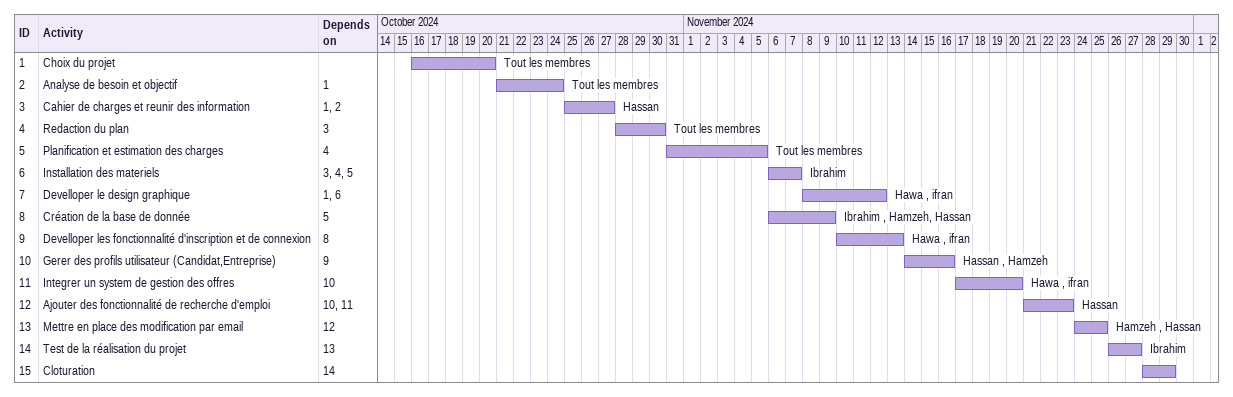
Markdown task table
| ID | Task | Start | Finish | Predecessors | Resources |
|---|---|---|---|---|---|
| 1 | Choix du projet | 2024-10-16 | 2024-10-20 |  | Tout les membres |
| 2 | Analyse de besoin et objectif | 2024-10-21 | 2024-10-24 | 1 | Tout les membres |
| 3 | Cahier de charges et reunir des information | 2024-10-25 | 2024-10-27 | 1, 2 | Hassan |
| 4 | Redaction du plan | 2024-10-28 | 2024-10-30 | 3 | Tout les membres |
| 5 | Planification et estimation des charges | 2024-10-31 | 2024-11-05 | 4 | Tout les membres |
| 6 | Installation des materiels | 2024-11-06 | 2024-11-07 | 3, 4, 5 | Ibrahim |
| 7 | Develloper le design graphique | 2024-11-08 | 2024-11-12 | 1, 6 | Hawa , ifran |
| 8 | Création de la base de donnée | 2024-11-06 | 2024-11-09 | 5 | Ibrahim , Hamzeh, Hassan |
| 9 | Develloper les fonctionnalité d'inscription et de connexion | 2024-11-10 | 2024-11-13 | 8 | Hawa , ifran |
| 10 | Gerer des profils utilisateur (Candidat,Entreprise) | 2024-11-14 | 2024-11-16 | 9 | Hassan , Hamzeh |
| 11 | Integrer un system de gestion des offres | 2024-11-17 | 2024-11-20 | 10 | Hawa , ifran |
| 12 | Ajouter des fonctionnalité de recherche d'emploi | 2024-11-21 | 2024-11-23 | 10, 11 | Hassan |
| 13 | Mettre en place des modification par email | 2024-11-24 | 2024-11-25 | 12 | Hamzeh , Hassan |
| 14 | Test de la réalisation du projet | 2024-11-26 | 2024-11-27 | 13 | Ibrahim |
| 15 | Cloturation | 2024-11-28 | 2024-11-29 | 14 |  |
